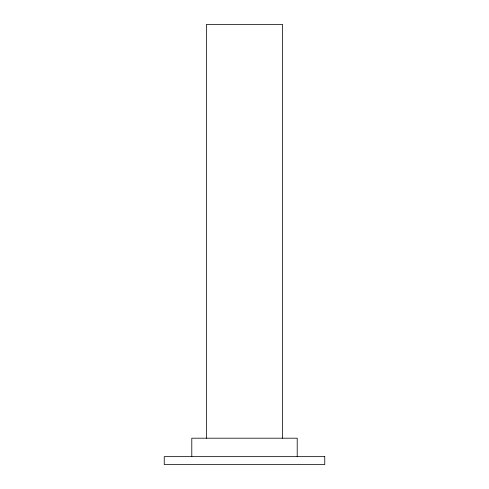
<?xml version="1.0" encoding="UTF-8"?>
<svg xmlns="http://www.w3.org/2000/svg" width="489" height="489" viewBox="0 0 489 489"><rect width="100%" height="100%" fill="white"/><g stroke="black" fill="none" stroke-linecap="round" stroke-linejoin="round"><path stroke-width="0.73" d="M297.208 456.647L297.208 438.199L191.792 438.199L191.792 456.647M282.618 438.199L282.618 24.45L206.382 24.45L206.382 438.199M324.757 456.647L164.243 456.647L164.243 464.55L324.757 464.55L324.757 456.647"/></g></svg>
